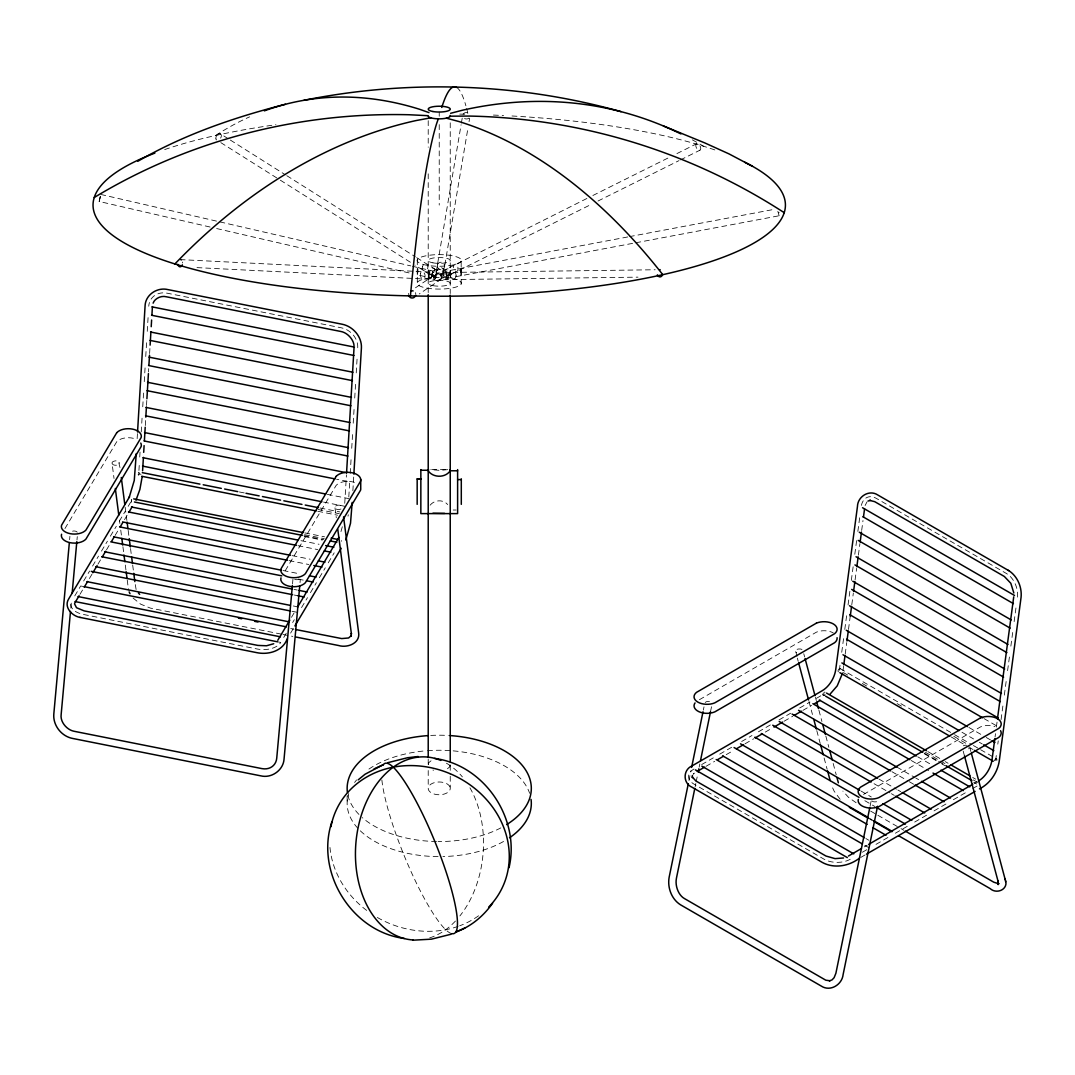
<?xml version="1.0" encoding="UTF-8"?>
<svg xmlns="http://www.w3.org/2000/svg" width="1075" height="1075" viewBox="0 0 1075 1075"><rect width="100%" height="100%" fill="white"/><g stroke="black" fill="none" stroke-linecap="round" stroke-linejoin="round"><path stroke-width="0.75" stroke-dasharray="5 3.75" d="M210.109 227.04L99.169 201.468L100.459 196.147M341.312 541.316L341.312 540.537M417.302 274.81L417.288 267.406A3.924 0.941 -86.1 0 1 417.866 268.562L417.96 271.169A3.507 0.847 -86.1 0 1 417.517 273.708L417.302 274.81L431.236 278.022L431.962 274.568M412.41 266.277L432.862 270.994L432.688 271.975A3.534 2.338 -57.7 0 0 432.056 275.173C428.32 275.496 429.315 268.723 432.244 268.065A3.857 3.131 -67.7 0 1 434.394 268.952L435.133 272.418L432.096 275.16M137.143 438.64L137.452 433.668M139.239 465.435L138.729 473.82L141.053 474.277M139.737 457.05L140.032 452.024M141.242 431.922L142.236 415.152M142.747 406.78L143.741 390.023M144.252 381.638L145.246 364.882M145.743 356.497L146.751 339.74M147.248 331.355L148.256 314.599M145.313 425.539L145.81 417.167M146.509 405.436L146.805 400.411M148.511 371.937L148.713 368.591M149.613 353.514L150.016 346.808M344.739 503.328L346.446 474.854M348.811 496.919L349.711 481.842L336.556 479.222M350.222 473.457L351.216 456.7M351.727 448.315L352.721 431.559M353.218 423.187L354.226 406.417M354.723 398.046L355.731 381.276M356.228 372.904L357.236 356.148M352.869 490.764L353.769 475.808M69.606 539.69L69.902 536.358M70.802 608.114L71.555 599.81M76.983 539.959L77.279 536.627M292.521 583.994L292.964 579.008M300.033 582.61L300.342 579.277M450.237 270.524L450.237 277.632M348.287 514.777L348.018 516.161M839.347 670.249L840.435 662.093M841.738 652.283L843.7 637.582M844.789 629.413L846.966 613.086M848.054 604.916L850.231 588.576M851.319 580.406L853.281 565.705M854.8 554.27L856.762 539.569M857.85 531.399L860.027 515.059M843.002 670.692L843.66 665.734M845.192 654.191L846.737 642.635M848.498 629.439L850.244 616.23M851.79 604.688L853.335 593.131M855.082 579.936L856.627 568.379M858.387 555.184L859.919 543.641M861.68 530.432L862.997 520.528M995.06 736.98L995.49 733.674M996.377 727.076L997.036 722.131M995.625 760.482L996.713 752.312M997.802 744.155L998.245 740.877M1001.067 719.645L1003.244 703.305M1004.332 695.135L1006.509 678.809M1007.598 670.639L1009.774 654.299M1010.863 646.129L1013.04 629.802M1014.128 621.632L1016.305 605.292M436.235 271.868L461.094 124.767M461.363 123.114L462.21 118.169M443.37 273.668L467.934 128.234M469.049 121.623L469.614 118.331M131.325 500.009L131.446 502.159L131.755 498.854M688.941 780.531L690.943 770.708M703.346 710.105L704.017 706.839M695.149 786.752L695.821 783.487M696.157 781.861L697.823 773.691M699.153 767.16L699.825 763.895M710.521 711.65L711.516 706.745M870.051 806.344L871.059 801.439M432.688 271.975L432.137 274.447M99.894 198.015L100.311 196.241M100.069 197.894L99.169 201.468M431.236 278.022L432.862 270.994M342.307 526.763L340.426 533.496M865.106 505.519L866.988 501.904M428.253 764.701L428.831 762.632L432.096 759.918M450.21 764.863L449.632 766.945L446.367 769.66M450.237 270.537L449.686 277.35A3.588 0.739 -86.7 0 0 450.237 277.646M64.957 528.551L116.732 441.744A13.048 7.538 0 0 1 135.289 438.909M74.753 595.926L80.692 585.969L83.984 586.628M83.662 580.997L89.601 571.04M92.571 566.068L98.497 556.111M101.467 551.126L107.406 541.182M110.376 536.197L116.315 526.253M119.285 521.268L125.211 511.31M128.18 506.338L131.755 500.359M79.98 594.327L83.407 588.589M89.4 578.538L91.966 574.225M97.959 564.173L101.386 558.436M106.519 549.822L109.946 544.071M115.092 535.457L118.519 529.72M124.512 519.668L127.938 513.917M285.238 570.744L336.166 485.363A13.048 7.538 0 0 1 354.723 482.527M291.473 617.319L295.759 610.143M283.733 637.462L286.272 633.202M292.642 622.532L294.335 619.697M301.538 607.603L307.477 597.646M310.447 592.674L316.386 582.717M319.356 577.745L325.295 567.788M328.251 562.816L334.191 552.859M290.613 633.108L294.039 627.357M627.733 236.957L445.749 271.263L446.112 275.778L447.066 278.344L634.143 243.084M447.066 278.344L445.749 271.263M635.795 242.775L779.133 215.766L778.958 212.165M216.438 135.638L217.688 134.268A3.749 2.486 -57.7 0 1 220.456 133.838L228.935 139.172M432.486 271.962L433.736 270.591A3.749 2.486 -57.7 0 1 436.517 270.161L437.283 271.196A3.534 2.338 -57.7 0 1 436.625 274.461L435.375 275.832A3.749 2.486 -57.7 0 1 432.607 276.262L415.031 265.176M440.978 279.298C444.123 276.503 439.917 271.599 436.531 273.614M436.101 273.95L435.509 274.676A3.534 3.521 56.1 0 0 435.442 278.277L436.773 279.621A3.749 3.736 56.1 0 0 440.441 279.702L419.263 293.945M463.11 114.111L464.44 112.969A3.749 3.319 9.6 0 1 468.109 113.05L469.479 114.246M586.883 198.485L442.349 271.155A3.534 1.962 63.5 0 0 442.927 274.421L444.015 275.885A3.749 2.083 63.5 0 0 446.407 276.624L592.029 203.995M446.407 276.624L447.066 275.697A3.534 1.962 63.5 0 0 446.488 272.432L445.399 270.967A3.749 2.083 63.5 0 0 443.007 270.228M696.573 143.781L695.915 144.708A3.534 1.962 63.5 0 0 696.493 147.974L697.581 149.438A3.749 2.083 63.5 0 0 699.973 150.178L700.631 149.25A3.534 1.962 63.5 0 0 700.053 145.985L698.965 144.52A3.749 2.083 63.5 0 0 696.573 143.781L675.543 154.276M693.792 773.664L693.281 774.121L694.423 773.127M430.148 505.169C434.394 499.808 443.115 499.19 447.67 504.551M436.867 273.386L434.851 275.724L435.778 279.191A3.588 3.386 39.6 0 0 438.304 280.293L441.812 278.412A3.534 3.521 56.1 0 0 441.865 274.81L440.548 273.467A3.749 3.736 56.1 0 0 436.867 273.386L414.345 288.557M468.969 118.089L468.216 118.572A3.749 3.319 9.6 0 1 464.548 118.505M699.435 699.691L816.368 632.181A13.048 7.538 0 0 1 833.3 632.933M701.679 764.567L713.289 757.875M719.726 754.153L732.626 746.708M741.656 741.495L751.962 735.542M758.413 731.82L771.299 724.375M779.039 719.901L790.649 713.209M799.666 707.995L809.986 702.042M816.436 698.32L824.176 693.845M705.979 766.341L714.66 761.328M726.23 754.65L733.473 750.471M745.042 743.793L753.723 738.78M765.306 732.088L772.535 727.909M784.118 721.231L792.799 716.219M802.931 710.373L811.612 705.361M863.534 794.438L980.467 726.928A13.048 7.538 0 0 1 994.98 726.579M864.354 846.858L867.243 845.192M974.232 783.42L977.121 781.753M862.405 852.233L869.567 848.094L863.776 844.762M876.017 844.372L888.904 836.928M895.354 833.219L908.254 825.775M914.691 822.053L927.591 814.608M934.041 810.886L946.927 803.442M953.377 799.719L966.264 792.275M972.714 788.553L977.874 785.57M860.699 857.474L865.039 854.961M592.889 195.489L669.523 157.273M598.023 201.012L678.983 160.632M680.475 159.893L699.973 150.178M341.017 509.012L339.283 509.51A3.574 2.069 0 0 1 335.803 508.824L334.983 507.803A3.924 2.271 0 0 1 336.233 505.72L337.953 505.223A3.574 2.069 0 0 1 341.447 505.908L341.957 506.379M299.199 579.129L297.466 579.64A3.574 2.069 0 0 1 294.698 579.317M447.67 469.641L440.145 470.366L430.148 469.667M629.372 236.648L774.511 209.289M966.035 745.163L965.068 745.244A3.924 2.271 0 0 0 963.361 745.822M444.15 272.512L655.172 269.758M443.653 279.688L638.013 277.148M431.666 469.6L446.757 469.6M453.193 510.02L456.136 510.02M180.13 259.599L433.695 272.284M196.994 267.621L433.803 279.473M709.473 701.424L707.538 701.438A3.924 2.271 0 0 0 705.227 702.472M436.517 280.75L435.644 280.373A3.507 3.279 44.4 0 1 433.964 278.156L434.327 275.482A3.924 3.668 44.4 0 1 436.517 273.883L437.471 273.789A3.776 3.655 -2.1 0 1 441.046 276.477L441.046 278.317A3.601 3.467 -2.1 0 1 438.439 280.79A3.655 3.521 -2.1 0 1 436.558 280.763M327.324 494.352L348.717 498.598M323.535 502.079L346.567 506.648M239.403 491.96L244.347 492.941M320.041 507.991L339.781 511.915M317.945 509.442L339.297 513.689M317.797 511.27L337.537 515.207M304.83 532.904L324.569 536.828M304.534 534.705L324.274 538.629M303.929 535.713L323.669 539.637M304.225 536.506L322.325 540.107M300.96 540.685L319.06 544.286M297.99 545.67L317.743 549.594M292.051 555.614L310.151 559.215M289.094 560.599L308.834 564.523M283.155 570.543L299.603 573.822M298.286 579.129L304.87 580.433M293.999 589.409L297.278 590.054M294.322 595.039L297.6 595.684M293.314 605.964L298.245 606.945M291.997 611.272L298.581 612.589M290.693 628.526L293.959 629.184M281.328 634.129L150.312 608.087L140.65 604.15L132.816 597.821M282.967 634.452L292.79 636.413M277.471 641.788L280.763 642.447A18.423 10.629 0 0 1 257.355 649.031L83.205 614.416A18.423 10.629 0 0 1 71.783 600.898M100.795 194.441L218.265 221.517M219.891 221.893L410.771 265.901M216.639 228.545L409.145 272.929M432.929 770.022L433.628 770.224M984.068 718.624L999.978 727.815M968.871 727.439L984.781 736.63M986.232 737.463L990.572 739.976M961.991 732.263L973.56 738.955M979.352 742.288L982.254 743.967M840.274 668.663L953.135 733.822M954.587 734.668L971.948 744.693M973.399 745.526L979.191 748.858M980.628 749.705L996.552 758.896M843.405 672.601L849.21 675.947M862.284 683.498L868.103 686.858M897.155 703.628L902.96 706.987M953.807 736.335L966.882 743.887M951.294 737.02L968.656 747.044M970.107 747.877L973.009 749.544M927.846 751.573L943.756 760.764M945.207 761.597L948.11 763.263M972.7 777.467L975.603 779.133M925.481 752.325L947.183 764.863M973.224 779.899L977.578 782.398M822.886 694.598L825.775 696.264M924.178 753.078L937.198 760.603M938.65 761.436L944.428 764.782M924.554 753.924L936.137 760.603M941.915 763.949L944.817 765.615M973.762 782.331L976.651 783.998M917.728 756.8L930.748 764.325M911.277 760.522L928.652 770.547M896.94 767.133L914.301 777.158M915.752 777.991L918.641 779.657M891.941 771.689L907.864 780.88M909.302 781.713L913.642 784.226M879.041 779.133L896.416 789.157M897.853 789.991L900.756 791.67M874.042 783.688L889.966 792.88M891.417 793.713L894.306 795.392M861.156 791.133L871.288 796.978M864.837 800.7L874.969 806.559M856.13 802.729L848.578 797.422L842.894 791.106M870.616 811.087L876.407 814.433M877.858 815.267L899.587 827.817M901.038 828.65L903.941 830.33M869.312 818.169L872.201 819.849M869.688 819.056L872.591 820.736M865.886 838.527L868.775 840.207M230.346 140.072L285.399 174.808M286.81 175.695L415.273 256.764M416.683 257.651L436.517 270.161M220.805 142.626L278.936 179.297M280.347 180.197L413.62 264.289M779.133 215.766L777.843 211.345M77.239 532.192L76.715 531.722A3.574 2.069 0 0 0 73.234 531.023L71.501 531.534A3.924 2.271 0 0 0 70.856 531.964M432.607 276.262L431.828 275.227M220.456 133.838L221.235 134.872A3.534 2.338 -57.7 0 1 220.577 138.137M216.559 139.938L215.779 138.903M840.139 799.316L834.2 791.254L831.445 785.355M119.997 467.571L118.532 461.592A3.574 2.069 0 0 0 115.052 460.906L113.318 461.417A3.924 2.271 0 0 0 112.082 463.5L114.031 478.482M112.082 463.5L112.902 464.507A3.574 2.069 0 0 0 116.382 465.206L118.116 464.696A3.924 2.271 0 0 0 119.352 462.613M136.122 589.517L135.06 583.255M969.61 746.735L970.913 751.573M963.2 751.143L964.49 755.967M803.764 653.707L804.637 656.946M815.441 697.285L816.315 700.51M818.908 710.199L821.932 721.5M825.828 736.026L828.852 747.313M833.179 763.452L836.202 774.752M801.963 649.528A3.574 2.069 0 0 0 800.297 648.977L798.362 649.004A3.924 2.271 0 0 0 795.661 650.563L796.924 656.516M797.354 658.115L798.214 661.34M809.005 701.612L812.458 714.485M816.772 730.597L820.225 743.483M824.108 757.983L827.132 769.257M334.983 507.803L336.287 517.774M125.157 507.239L126.877 520.461M128.167 530.378L129.027 536.989M130.532 548.546L131.392 555.157M132.682 565.074L133.542 571.685M119.446 520.098L119.876 523.431M120.749 530.096L121.609 536.747M122.913 546.745L123.773 553.397M125.291 565.047L126.165 571.712M127.24 580.043L128.543 590.027M461.175 261.158A22.105 5.818 0 0 1 425.942 265.095A22.105 5.818 0 0 1 430.578 255.097A22.105 5.818 0 0 1 461.175 261.158L461.175 283.975A22.105 5.818 0 0 1 425.942 287.912A22.105 5.818 0 0 1 430.578 277.914A22.105 5.818 0 0 1 461.175 283.975M450.237 122.819L450.237 293.542M450.237 765.319L450.237 774.752M450.237 776.325L450.237 788.916A11.046 6.383 0 0 1 432.929 793.619A11.046 6.383 0 0 1 434.515 782.6A11.046 6.383 0 0 1 450.237 788.916M439.232 111.975L439.232 116.248M439.232 124.619L439.232 205.083M428.213 120.682L428.213 147.248M428.213 173.828L428.213 293.058M428.213 759.219L428.213 764.258M428.213 770.547L428.213 787.841M417.288 259.747L417.288 282.564M347.144 796.091L347.144 802.77M381.88 779.98A91.939 16.931 67.8 0 0 406.955 862.284A91.939 16.931 67.8 0 0 445.695 929.727A91.939 16.931 67.8 0 0 451.876 933.637M377.312 917.459A91.939 80.961 24.3 0 0 445.695 929.727A91.939 80.961 24.3 0 0 458.192 926.341M366.669 910.418A91.939 80.961 24.3 0 1 329.77 844.762M446.421 763.21A91.939 64.03 -85.1 0 1 462.371 776.889M469.923 787.8A91.939 64.03 -85.1 0 1 459.885 915.94M455.424 921.073A91.939 64.03 -85.1 0 1 445.682 929.727A91.939 64.03 -85.1 0 1 429.664 937.87M478.577 915.779A91.939 80.961 24.3 0 1 459.697 925.79M1017.393 597.122A18.423 12.242 68.9 0 0 1006.509 573.539L876.273 498.343A18.423 12.242 68.9 0 0 861.115 506.889M796.575 652.646A3.574 2.069 0 0 1 795.634 651.678M969.18 748.375A3.924 2.271 0 0 1 968.575 748.832M871.865 800.875A3.574 2.069 0 0 0 874.109 801.869L876.044 801.843A3.924 2.271 0 0 0 878.356 800.821M850.231 859.261A18.423 10.629 0 0 1 824.176 859.261L693.939 784.078A18.423 10.629 0 0 1 693.939 769.042M825.103 694.383A1.841 1.062 -60 0 1 823.262 695.444A1.841 1.062 -60 0 1 823.262 693.308M823.84 692.582A1.841 1.062 -60 0 1 825.103 692.246M838.419 671.848A1.841 1.062 -60 0 1 838.352 669.859A1.841 1.062 -60 0 1 840.099 668.596A1.841 1.062 -60 0 1 840.475 670.357M994.375 760.818A1.841 1.062 -60 0 1 996.377 758.829A1.841 1.062 -60 0 1 996.377 761.288A1.841 1.062 -60 0 1 994.375 761.597M500.869 827.884A92.087 53.172 0 0 1 438.116 841.537M436.531 841.523A92.087 53.172 0 0 1 362.329 817.632M358.929 814.407A92.087 53.172 0 0 1 347.951 795.46M430.726 735.434A92.087 53.172 0 0 1 448.342 735.475M182.548 262.072A3.534 2.352 -87.1 0 1 182.642 262.999M216.008 138.85A3.534 2.338 -57.7 0 1 216.666 135.584M415.34 292.669A3.534 3.521 56.1 0 1 415.81 294.469M408.46 294.322A3.534 3.521 56.1 0 1 408.607 293.394M215.672 135.49A578.283 360.259 77.4 0 1 249.628 116.852M164.663 149.573A346.19 91.133 0 0 1 275.939 124.713M459.751 114.111A346.19 91.133 0 0 1 466.402 114.232M493.425 115.065A346.19 91.133 0 0 1 503.57 115.536M511.996 115.979A346.19 91.133 0 0 1 717.549 150.89M456.673 87.451A578.283 46.453 -88.7 0 1 465.892 105.78M466.617 108.441A578.283 46.453 -88.7 0 1 468.055 114.259M503.557 841.47A92.087 53.172 0 0 1 442.913 856.547M438.116 856.587A92.087 53.172 0 0 1 360.018 830.532M357.787 828.234A92.087 53.172 0 0 1 348.743 793.538M354.575 782.479A92.087 53.172 0 0 1 356.604 779.939M368.94 769.068A92.087 53.172 0 0 1 425.902 750.807M427.514 750.686A92.087 53.172 0 0 1 451.554 750.726M453.153 750.861A92.087 53.172 0 0 1 529.626 793.283M692.327 139.844A578.283 425.955 -72.7 0 1 703.547 146.227M357.733 347.762A18.423 15.776 38.5 0 0 341.299 327.808L167.162 293.193A18.423 15.776 38.5 0 0 148.753 306.214M461.121 270.228L460.933 275.603A3.507 0.847 -86.1 0 1 460.503 273.95L460.597 271.142A3.924 0.941 -86.1 0 1 461.162 268.831L461.121 270.228M429.019 274.125L429.395 277.74A3.588 1.868 80.4 0 0 430.793 279.272C437.323 279.97 430.9 267.783 429.019 274.125M428.643 274.757L428.213 277.175A3.588 0.739 -86.7 0 0 428.764 275.522L428.414 269.959L428.643 274.757M449.484 272.969L449.068 275.133A3.588 1.868 80.4 0 1 447.67 275.522C440.159 272.741 449.834 263.523 449.484 272.969M138.151 474.398C139.199 478.16 139.602 468.015 138.151 474.398M448.732 275.442L448.154 278.129L446.367 279.621A3.588 2.916 -67.7 0 1 444.19 279.03C439.863 275.643 448.839 268.804 448.732 275.442M420.459 273.695L420.459 275.536A3.507 1.72 81.2 0 0 421.346 278.035L421.803 278.559A3.655 2.513 75 0 0 423.16 278.949A3.601 2.473 75 0 0 425.028 276.96L425.028 275.119A3.776 2.607 75 0 0 422.488 271.76L421.83 271.693A3.924 1.922 81.2 0 0 420.648 272.916L420.459 273.695M458.058 268.696L457.99 269.583A3.507 1.72 81.2 0 1 457.103 271.276L456.647 271.397A3.655 2.513 75 0 1 455.289 271.075A3.601 2.473 75 0 1 453.422 268.132L453.422 266.291A3.776 2.607 75 0 1 455.975 264.248L456.633 264.517A3.924 1.922 81.2 0 1 457.802 266.788L458.058 268.696M456.082 275.348L456.002 276.288A3.601 2.432 -75.5 0 1 454.174 279.245A3.655 2.459 -75.5 0 1 452.857 279.567L452.037 279.366A3.507 2.916 -66 0 1 450.546 277.498L450.868 274.743A3.924 3.265 -66 0 1 452.817 272.701L453.502 272.418A3.776 2.553 -75.5 0 1 456.002 274.447L456.082 275.348M422.502 266.761L422.421 268.629A3.601 2.432 -75.5 0 0 424.141 270.766L426.251 270.067A3.507 2.916 -66 0 0 427.863 267.823L427.675 265.135A3.924 3.265 -66 0 0 425.808 263.563L424.437 263.832A3.789 2.553 -75.5 0 0 422.502 266.761M443.72 271.37L442.672 273.682A3.588 3.386 39.6 0 1 440.145 274.501C430.672 273.252 442.537 261.749 443.72 271.37M437.404 264.947L437.404 266.788A3.601 3.467 -2.1 0 0 439.137 268.911A3.655 3.521 -2.1 0 0 441.906 269.207L442.806 268.938A3.507 3.279 44.4 0 0 444.499 266.963L444.136 264.222A3.924 3.668 44.4 0 0 441.933 262.34L440.978 262.233A3.776 3.655 -2.1 0 0 437.404 264.947M441.57 274.031L441.22 274.864A3.534 2.728 89.3 0 0 441.718 278.412L442.927 279.487A3.749 2.903 89.3 0 0 445.722 278.855L446.568 277.323A3.534 2.728 89.3 0 0 446.085 273.776L444.875 272.714A3.749 2.903 89.3 0 0 442.067 273.346L441.57 274.031M432.472 272.875L431.975 273.48A3.534 2.352 -87.1 0 0 431.384 277.001L432.056 278.573A3.749 2.499 -87.1 0 0 434.434 279.298L435.523 278.291A3.534 2.352 -87.1 0 0 436.101 274.757L435.442 273.198A3.749 2.499 -87.1 0 0 433.05 272.459L432.472 272.875M437.162 270.457L436.598 271.102A3.534 3.117 9.6 0 0 436.652 274.3L438.022 275.496A3.749 3.319 9.6 0 0 441.691 275.576L443.007 274.434A3.534 3.117 9.6 0 0 442.954 271.236L441.583 270.04A3.749 3.319 9.6 0 0 437.915 269.959L437.162 270.457M432.929 262.837A11.046 2.916 0 0 0 450.237 260.688A11.046 2.916 0 0 0 434.515 257.825A11.046 2.916 0 0 0 432.929 262.837M432.929 285.654A11.046 2.916 0 0 0 450.237 283.504A11.046 2.916 0 0 0 434.515 280.629A11.046 2.916 0 0 0 432.929 285.654"/><path stroke-width="1.5" d="M74.511 603.774L76.513 607.711L84.132 610.882L257.892 645.417L266.519 645.766L273.722 643.737M136.256 453.583L134.268 480.458L129.175 497.47L129.497 496.865L68.733 598.856C63.452 607.026 72.079 616.109 80.155 617.44M137.546 432.002L145.085 305.824C145.461 294.698 157.326 286.971 167.821 289.578L342.159 324.233C353.017 326.383 361.979 336.703 361.415 347.937L353.863 474.156M142.599 470.769L143.405 457.372M143.701 452.347L144.104 445.641M144.413 440.616L145.206 427.218M145.81 417.167L146.415 407.116M146.912 398.744L148.417 373.616M148.914 365.231L149.519 355.18M150.11 345.129L150.917 331.732M151.212 326.706L151.615 320.014M151.924 314.988L152.422 306.603M346.54 473.188L354.051 347.588M352.17 502.388L350.517 523.202L345.814 539.972M69.311 543.009L53.817 714.015C52.823 725.356 61.503 736.362 72.643 738.444L260.943 775.881C271.693 778.461 283.343 770.17 284.055 759.058L299.737 585.942M70.493 611.447L61.154 714.526C60.039 722.185 67.174 730.019 74.054 731.269L261.924 768.612C269.744 770.103 276.114 765.521 276.745 758.103L292.373 585.647M72.159 593.158L76.822 541.612M509.026 867.7C520.542 818.841 484.65 765.01 434.596 758.413M692.367 775.451L692.367 777.668L692.246 776.902L695.848 780.92L825.963 856.036L835.047 858.629L843.553 857.984M142.209 476.534L139.898 489.407L135.974 500.224M843.875 664.081L844.977 655.831M846.952 640.982L848.269 631.092M850.244 616.23L851.575 606.34M853.55 591.478L854.867 581.588M856.842 566.74L858.159 556.837M860.148 541.988L861.465 532.085M863.44 517.236L864.542 508.986M994.832 738.619L991.983 760.052C990.747 768.074 985.708 776.688 978.572 780.92M997.466 718.839L1013.725 596.84M688.269 783.809L669.161 877.173C667.266 887.466 671.485 899.17 680.542 904.814L821.34 986.111C830.303 992.01 842.088 984.646 843.109 974.582L877.549 806.263M691.615 767.429L703.01 711.744M694.813 788.392L676.444 878.194C674.872 885.894 678.486 895.206 684.372 898.525L825.802 980.198L830.034 980.763L829.349 980.817L831.942 979.97L834.106 977.699L835.893 973.265L869.715 807.983M698.159 772.065L698.817 768.8M700.497 760.63L710.521 711.65M842.558 673.152L837.223 685.863L830.021 694.181M331.839 821.945C315.096 872.282 351.565 931.635 404.348 938.488M438.304 118.841L436.705 123.356A578.283 46.453 -88.7 0 0 410.408 295.907M662.63 274.515L661.783 276.033A3.749 2.903 89.3 0 1 658.975 276.665L657.766 275.603A3.534 2.728 89.3 0 1 657.376 274.81M153.12 303.163C154.464 298.837 160.901 295.195 166.491 296.808L340.439 331.396C347.534 332.457 353.742 339.794 354.038 345.72M338.934 537.352L297.466 607.281M74.833 602.941L79.12 595.765M84.253 587.152L87.68 581.414M92.826 572.787L97.099 565.611M102.246 556.998L105.672 551.247M111.666 541.195L114.232 536.895M120.225 526.844L122.792 522.531M128.785 512.479L132.212 506.742M277.78 640.283L289.766 620.194M287.173 638.859C282.859 651.114 268.414 655.065 256.817 652.659L79.819 617.359M294.899 625.919L341.192 548.29M449.982 469.815L450.237 470.783C445.346 477.985 433.521 477.999 428.347 471.092L428.522 469.815M492.565 903.282C483.481 916.007 471.334 926.327 456.566 931.77M358.163 779.872L365.03 774.255L382.364 765.118M697.299 771.353L704.528 767.174M717.549 759.662L723.341 756.316M736.362 748.805L743.604 744.626M755.174 737.934L762.403 733.768M773.987 727.076L782.667 722.064M794.237 715.386L801.48 711.207M814.501 703.682L820.292 700.349M848.444 856.036L861.465 848.524M868.694 844.359L972.781 784.253M859.248 858.307C848.941 866.248 834.093 868.815 822.402 862.486L692.045 787.236C682.827 783.326 682.827 769.794 692.045 765.884L822.281 690.688C829.416 686.455 834.469 677.855 835.692 669.819L857.46 506.459C857.675 496.502 869.232 489.206 877.858 495.024L1008.699 570.597M866.49 854.128L975.119 791.415M979.459 788.902C990.142 783.567 997.493 772.616 999.28 760.912L1021.062 597.418C1022.137 587.017 1017.299 575.797 1008.243 570.301M137.828 161.29C183.812 134.59 234.148 117.417 285.439 104.275M374.06 768.894L382.969 764.903M455.975 931.998L464.87 927.994M867.982 501.071L870.414 500.278L869.715 500.412L874.701 501.662L1004.332 576.469L1010.822 583.295L1013.832 592.97M387.847 762.659L407.479 757.741L418.188 756.504M451.097 934.229L431.451 939.16L412.961 940.195M450.613 113.292L462.384 110.241A578.283 425.955 -72.7 0 1 680.905 133.932M430.793 117.82L416.065 120.561A578.283 425.955 -72.7 0 0 174.903 263.939M303.929 100.297C408.621 79.295 518.163 82.869 621.054 111.652M444.633 513.393L432.929 513.245M450.237 116.181L469.453 116.073A578.283 555.936 17.6 0 1 784.212 212.675M420.849 470.245L428.213 470.245M450.237 470.783L457.614 470.783M420.849 478.845L417.167 478.845L417.167 504.363M417.167 478.98L420.849 479.033M457.614 479.584L461.296 479.584M152.045 306.872L354.441 347.104M151.548 315.257L353.944 355.489M150.54 332.014L352.936 372.246M150.043 340.399L352.439 380.631M149.035 357.155L351.431 397.387M148.538 365.527L350.934 405.772M147.53 382.297L349.926 422.529M147.033 390.668L349.429 430.9M146.039 407.425L348.434 447.67M145.528 415.81L347.924 456.042M144.534 432.567L345.277 472.476M144.023 440.952L334.903 478.899M143.029 457.708L325.671 494.016M142.532 466.093L321.882 501.743M142.33 472.664L199.923 484.113M203.202 484.771L221.302 488.373M224.594 489.018L237.763 491.638M245.987 493.277L259.156 495.884M262.448 496.542L280.548 500.144M283.84 500.802L301.941 504.39M305.233 505.048L318.388 507.669M141.725 476.279L316.144 510.947M133.703 498.881L303.177 532.568M331.154 538.132L337.738 539.435M134.442 502.012L302.29 535.377M330.253 540.94L336.838 542.257M131.472 506.997L297.668 540.026M325.644 545.589L333.868 547.229M128.503 511.969L296.351 545.334M324.314 550.897L330.898 552.201M122.577 521.926L290.411 555.291M318.388 560.854L324.973 562.158M119.607 526.898L287.442 560.263M313.766 565.504L322.003 567.13M113.668 536.855L281.502 570.22M309.479 575.783L316.063 577.087M110.698 541.827L281.825 575.851M306.509 580.755L313.094 582.072M104.759 551.784L292.346 589.073M298.931 590.39L307.154 592.016M101.789 556.756L292.669 594.703M297.6 595.684L304.185 597.001M95.85 566.713L290.022 605.319M91.241 571.362L290.344 610.949M86.954 581.642L289.35 621.888M83.984 586.628L286.38 626.859M238.422 618.138L241.687 618.783M254.762 621.39L258.027 622.035M295.585 629.507L341.702 638.577L348.596 637.972L351.364 635.527L350.961 636.185L351.364 633.39L351.431 634.129L337.792 529.411M296.068 637.058L338.652 645.524C347.158 648.171 360.34 643.388 358.633 632.745L343.557 516.86M78.045 596.571L280.441 636.817M75.075 601.557L277.471 641.788M446.367 118.156L458.823 121.502A578.283 360.259 77.4 0 1 662.791 274.676M428.979 112.606L419.64 109.301A578.283 360.259 77.4 0 0 264.342 110.873M663.409 125.963L704.837 142.935L728.984 153.886L752.406 166.249M862.553 507.736L1014.504 595.456M862.916 516.739L1013.416 603.626M859.288 532.232L1011.239 619.952M858.199 540.403L1010.151 628.122M856.022 556.742L1007.974 644.462M854.934 564.913L1006.885 652.633M852.771 581.239L1004.708 668.972M851.682 589.409L1003.62 677.129M849.505 605.749L1001.443 693.469M849.855 614.752L1000.355 701.639M846.24 630.246L998.178 717.979M846.589 639.249L982.617 717.791M842.975 654.756L967.419 726.606M992.023 740.809L994.913 742.476M841.886 662.926L959.088 730.597M983.692 744.8L993.824 750.646M839.871 672.681L949.857 736.187M974.447 750.39L993.26 761.248M826.554 693.079L926.395 750.726M950.999 764.93L969.811 775.801M825.775 696.264L922.726 752.245M945.879 765.615L971.934 780.652M819.325 699.986L916.276 755.967M940.88 770.17L969.825 786.873M812.875 703.708L909.84 759.689M932.993 773.059L963.375 790.595M798.537 710.32L896.94 767.133M921.544 781.337L950.488 798.04M792.087 714.042L890.49 770.856M915.094 785.059L944.038 801.762M779.2 721.486L877.603 778.3M902.207 792.503L931.138 809.206M772.75 725.208L871.153 782.022M895.757 796.226L924.702 812.928M761.302 733.486L859.704 790.3M882.857 803.67L911.802 820.373M754.865 737.208L859.046 797.368M876.407 807.392L905.352 824.095M905.392 831.163L993.757 882.185L998.608 883.731L998.245 884.483L997.976 880.788L998.111 881.473L964.49 755.967M740.514 743.819L867.861 817.336M873.652 820.682L892.465 831.539M849.371 807.325L868.237 818.223M874.042 821.569L891.457 831.633M898.713 835.812L990.156 888.608C997.103 894.911 1009.412 888.823 1005.098 879.189L971.343 753.199M734.077 747.542L867.202 824.404M872.994 827.75L886.015 835.262M722.628 755.819L864.434 837.694M716.178 759.541L862.338 843.929M701.841 766.152L853.778 853.873M695.391 769.875L847.328 857.595M138.42 593.037L139.683 594.354M129.134 591.882L130.021 593.722M177.832 264.316L178.49 265.874A3.749 2.499 -87.1 0 0 180.882 266.613L181.971 265.592A3.534 2.352 -87.1 0 0 182.347 264.813M805.067 658.558L815.011 695.673M816.745 702.123L818.478 708.586M822.792 724.725L825.385 734.4M829.712 750.538L832.305 760.227M837.062 777.978L838.366 782.815M798.644 662.952L808.575 700M813.762 719.323L816.342 728.984M820.655 745.096L823.248 754.757M827.562 770.856L830.155 780.531M1005.098 879.189L1005.246 879.874M1005.461 880.895L1005.609 881.621M121.287 477.488L124.727 503.933M127.092 522.114L127.952 528.725M129.242 538.642L130.317 546.893M131.607 556.81L132.467 563.421M133.757 573.338L134.845 581.602M115.321 488.467L118.788 515.1M121.824 538.414L122.698 545.079M124.001 555.063L124.861 561.728M126.165 571.712L127.025 578.377M461.296 478.845L461.296 504.363M457.614 469.6L457.614 513.608L420.849 513.608L420.849 469.6M450.237 295.208L450.237 761.96M428.213 294.725L428.213 513.608M428.213 514.078L428.213 757.539M360.73 479.41L360.73 488.44A13.048 7.538 0 0 1 360.542 490.213L305.381 582.704A13.048 7.538 0 0 1 289.592 586.318A13.048 7.538 0 0 1 280.992 577.866M451.876 933.637A91.939 16.931 67.8 0 0 443.303 863.709A91.939 16.931 67.8 0 0 393.248 767.16A91.939 16.931 67.8 0 0 383.063 765.118M412.975 939.953A91.939 64.03 -85.1 0 1 356.255 868.493A91.939 64.03 -85.1 0 1 393.248 767.16A91.939 64.03 -85.1 0 1 440.804 760.428M330.925 826.756A91.939 80.961 24.3 0 1 393.248 767.16A91.939 80.961 24.3 0 1 494.258 809.475A91.939 80.961 24.3 0 1 488.614 907.192M695.041 702.916A13.048 7.538 0 0 0 699.005 711.731A13.048 7.538 0 0 0 714.781 711.892L834.603 642.716A13.048 7.538 0 0 0 837.076 637.69M1000.583 730.691A13.048 7.538 0 0 1 998.702 737.45L878.88 806.626A13.048 7.538 0 0 1 864.367 806.976A13.048 7.538 0 0 1 858.293 799.357M408.567 295.249A3.534 3.521 56.1 0 0 408.917 296.122L410.247 297.466A3.749 3.736 56.1 0 0 413.915 297.547L415.286 296.257A3.534 3.521 56.1 0 0 415.662 295.397M449.941 735.569A92.087 53.172 0 0 1 525.675 770.049A92.087 53.172 0 0 1 506.607 824.619M347.4 792.356A92.087 53.172 0 0 1 427.514 735.636M180.761 259.666A3.749 2.499 -87.1 0 1 181.366 259.975M659.459 269.731A3.749 2.903 89.3 0 1 660.198 269.691M411.241 290.908A3.749 3.736 56.1 0 1 413.136 290.949M94.251 197.491A578.283 555.936 17.6 0 1 408.997 114.743L428.213 115.697A11.046 2.916 0 0 0 439.756 118.841A11.046 2.916 0 0 0 450.102 115.415M441.758 107.446A578.283 46.453 -88.7 0 1 456.673 87.451M744.841 162.271A346.19 91.133 0 0 1 647.997 277.78A346.19 91.133 0 0 1 199.426 270.819A346.19 91.133 0 0 1 154.881 153.107M531.063 799.437A92.087 53.172 0 0 1 509.523 837.774M61.571 534.248A13.048 7.538 0 0 0 70.157 542.7A13.048 7.538 0 0 0 85.946 539.086L141.121 446.595A13.048 7.538 0 0 0 140.758 443.075M998.339 883.65L998.043 884.51L998.487 883.704M116.732 432.714L61.571 525.218A13.048 7.538 0 0 0 70.157 533.67A13.048 7.538 0 0 0 85.946 530.069L141.121 437.565A13.048 7.538 0 0 0 132.521 429.113A13.048 7.538 0 0 0 116.732 432.714M336.166 476.346L280.992 568.836A13.048 7.538 0 0 0 289.592 577.302A13.048 7.538 0 0 0 305.381 573.687L360.542 481.183A13.048 7.538 0 0 0 351.955 472.731A13.048 7.538 0 0 0 336.166 476.346M816.368 623.164L696.546 692.34A13.048 7.538 0 0 0 697.85 702.109A13.048 7.538 0 0 0 714.781 702.862L834.603 633.686A13.048 7.538 0 0 0 833.3 623.917A13.048 7.538 0 0 0 816.368 623.164M980.467 717.912L860.645 787.088A13.048 7.538 0 0 0 861.948 796.857A13.048 7.538 0 0 0 878.88 797.61L998.702 728.433A13.048 7.538 0 0 0 997.398 718.651A13.048 7.538 0 0 0 980.467 717.912M998.581 883.704L997.788 883.973L998.608 883.731M432.929 111.518A11.046 2.916 0 0 0 450.237 109.381A11.046 2.916 0 0 0 434.515 106.506A11.046 2.916 0 0 0 432.929 111.518"/></g></svg>
